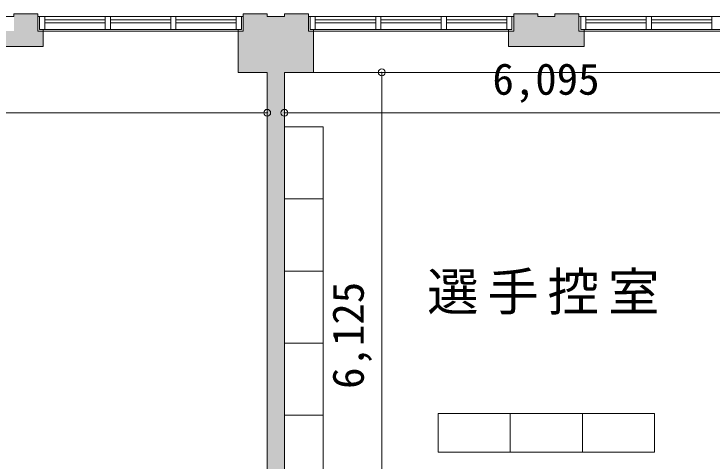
# Model space of a CAD drawing. Units: millimetres, scale not verified. Extents: x -41541 to 40812, y -111456 to -40681.
# Drawn here: x -17365 to -9237, y -46994 to -41786 of the extents above; entities that cross this region are included whole.
import ezdxf
from ezdxf.enums import TextEntityAlignment as Align

# ---------------------------------------------------------------- set-up
doc = ezdxf.new("R2010")
doc.units = ezdxf.units.MM
doc.header["$LTSCALE"] = 200
doc.header["$PDMODE"] = 32
doc.header["$PDSIZE"] = 80
for name, color, linetype, lineweight in [('0-1_躯体', 7, 'Continuous', 9), ('0-2_建具', 7, 'Continuous', 9), ('0-5_設備機器', 7, 'Continuous', 9), ('0-6_寸法', 4, 'Continuous', 5)]:
    doc.layers.add(name, color=color, linetype=linetype, lineweight=lineweight)
doc.layers.add('0-4_室名', color=7, linetype='Continuous')
doc.styles.add('ＭＳ ゴシック', font='')
doc.styles.add('ＭＳ Ｐゴシック', font='')
doc.styles.get('ＭＳ ゴシック').set_extended_font_data('MS Gothic')
doc.styles.get('ＭＳ Ｐゴシック').set_extended_font_data('MS PGothic')

msp = doc.modelspace()

# ---------------------------------------------------------------- linework, layer by layer
at = {"layer": '0-1_躯体'}
for p, q in [((-17086.1, -41786.2), (-17086.1, -41986.2)), ((-14696.1, -41986.2), (-14696.1, -41786.2)), ((-14416.1, -41786.2), (-14696.1, -41786.2)), ((-14416.1, -41786.2), (-14416.1, -41816.2)), ((-14216.1, -41816.2), (-14416.1, -41816.2)), ((-14216.1, -41786.2), (-14216.1, -41816.2)), ((-14216.1, -41786.2), (-13936.1, -41786.2)), ((-13936.1, -41786.2), (-13936.1, -41986.2)), ((-11546.1, -41986.2), (-11546.1, -41786.2)), ((-11266.1, -41786.2), (-11546.1, -41786.2)), ((-11266.1, -41786.2), (-11266.1, -41816.2)), ((-14696.1, -41986.2), (-17086.1, -41986.2)), ((-17026.1, -42166.2), (-17026.1, -41986.2)), ((-14756.1, -42466.2), (-14756.1, -41986.2)), ((-11546.1, -41986.2), (-13936.1, -41986.2)), ((-13876.1, -42466.2), (-13876.1, -41986.2)), ((-11606.1, -42166.2), (-11606.1, -41986.2)), ((-8396.1, -41986.2), (-10786.1, -41986.2)), ((-10726.1, -42166.2), (-10726.1, -41986.2)), ((-17026.1, -42166.2), (-17906.1, -42166.2)), ((-10726.1, -42166.2), (-11606.1, -42166.2)), ((-14756.1, -42466.2), (-14416.1, -42466.2)), ((-14416.1, -43674.5), (-14416.1, -42466.2)), ((-14216.1, -43674.5), (-14216.1, -42466.2)), ((-13876.1, -42466.2), (-14216.1, -42466.2)), ((-14416.1, -43289.2), (-14416.1, -48141.2)), ((-14216.1, -43289.2), (-14216.1, -48141.2))]:
    msp.add_line(p, q, dxfattribs=at)
for points in [[(-17086.1, -41786.2), (-17366.1, -41786.2), (-17366.1, -41816.2), (-17566.1, -41816.2)], [(-10786.1, -41986.2), (-10786.1, -41786.2), (-11066.1, -41786.2), (-11066.1, -41816.2), (-11266.1, -41816.2)]]:
    msp.add_lwpolyline(points, dxfattribs=at)
at = {"layer": '0-1_躯体', "color": 9}
for points in [[(-17086.1, -41986.2), (-17086.1, -41786.2), (-17366.1, -41986.2), (-17366.1, -41786.2)], [(-14416.1, -41786.2), (-14696.2, -41786.2), (-14416.1, -41986.2), (-14696.2, -41986.2)], [(-14216.1, -41816.2), (-14416.1, -41816.2), (-14216.1, -42466.2), (-14416.1, -42466.2)], [(-13936.1, -41786.2), (-14216.1, -41786.2), (-13936.1, -42466.2), (-14216.1, -42466.2)], [(-11266.1, -41786.2), (-11546.2, -41786.2), (-11266.1, -41986.2), (-11546.2, -41986.2)], [(-11066.1, -41816.2), (-11266.1, -41816.2), (-11066.1, -41986.2), (-11266.1, -41986.2)], [(-11066.1, -41786.2), (-11066.1, -41986.2), (-10786, -41786.2), (-10786, -41986.2)], [(-17026.1, -41986.2), (-17906.1, -41986.2), (-17026.1, -42166.2), (-17906.1, -42166.2)], [(-14756.2, -41986.2), (-14756.2, -42466.2), (-14416.1, -41986.2), (-14416.1, -42466.2)], [(-13876.1, -41986.2), (-13936.1, -41986.2), (-13876.1, -42466.2), (-13936.1, -42466.2)], [(-10726.1, -41986.2), (-11606.1, -41986.2), (-10726.1, -42166.2), (-11606.1, -42166.2)], [(-14216.1, -42466.2), (-14416.1, -42466.2), (-14216.1, -48141.2), (-14416.1, -48141.2)]]:
    msp.add_solid(points, dxfattribs=at)
at = {"layer": '0-2_建具'}
for p, q in [((-17050.8, -41816.2), (-17086, -41816.2)), ((-17086, -41986.2), (-17086, -41816.2)), ((-17066.1, -41816.2), (-17066.1, -41966.2)), ((-17050.8, -41816.2), (-14696.2, -41816.2)), ((-17006.1, -41816.2), (-17006.1, -41966.2)), ((-17006.1, -41853.7), (-16302.4, -41853.7)), ((-16302.4, -41816.2), (-16302.4, -41966.2)), ((-16242.4, -41816.2), (-16242.4, -41966.2)), ((-16242.4, -41853.7), (-15539.1, -41853.7)), ((-15539.1, -41816.2), (-15539.1, -41966.2)), ((-15479.1, -41816.2), (-15479.1, -41966.2)), ((-14776.1, -41853.7), (-15479.1, -41853.7)), ((-14776.1, -41816.2), (-14776.1, -41966.2)), ((-14716.1, -41816.2), (-14716.1, -41966.2)), ((-14696.2, -41986.2), (-14696.2, -41816.2)), ((-13900.8, -41816.2), (-13936, -41816.2)), ((-13936, -41986.2), (-13936, -41816.2)), ((-13916.1, -41816.2), (-13916.1, -41966.2)), ((-13900.8, -41816.2), (-11546.2, -41816.2)), ((-13856.1, -41816.2), (-13856.1, -41966.2)), ((-13856.1, -41853.7), (-13152.4, -41853.7)), ((-13152.4, -41816.2), (-13152.4, -41966.2)), ((-13092.4, -41816.2), (-13092.4, -41966.2)), ((-13092.4, -41853.7), (-12389.1, -41853.7)), ((-12389.1, -41816.2), (-12389.1, -41966.2)), ((-12329.1, -41816.2), (-12329.1, -41966.2)), ((-11626.1, -41853.7), (-12329.1, -41853.7)), ((-11626.1, -41816.2), (-11626.1, -41966.2)), ((-11566.1, -41816.2), (-11566.1, -41966.2)), ((-11546.2, -41986.2), (-11546.2, -41816.2)), ((-10750.8, -41816.2), (-10786, -41816.2)), ((-10786, -41986.2), (-10786, -41816.2)), ((-10766.1, -41816.2), (-10766.1, -41966.2)), ((-10750.8, -41816.2), (-8396.2, -41816.2)), ((-10706.1, -41816.2), (-10706.1, -41966.2)), ((-10706.1, -41853.7), (-10002.4, -41853.7)), ((-10002.4, -41816.2), (-10002.4, -41966.2)), ((-9942.4, -41816.2), (-9942.4, -41966.2)), ((-9942.4, -41853.7), (-9239.1, -41853.7)), ((-9239.1, -41816.2), (-9239.1, -41966.2)), ((-17006.1, -41891.2), (-16302.4, -41891.2)), ((-16242.4, -41891.2), (-15539.1, -41891.2)), ((-14776.1, -41891.2), (-15479.1, -41891.2)), ((-13856.1, -41891.2), (-13152.4, -41891.2)), ((-13092.4, -41891.2), (-12389.1, -41891.2)), ((-11626.1, -41891.2), (-12329.1, -41891.2)), ((-10706.1, -41891.2), (-10002.4, -41891.2)), ((-9942.4, -41891.2), (-9239.1, -41891.2)), ((-17086, -41986.2), (-14716.1, -41986.2)), ((-14716.1, -41966.2), (-17066.1, -41966.2)), ((-17026.1, -41986.2), (-17026.1, -41966.2)), ((-14756.2, -41966.2), (-14756.2, -41986.2)), ((-14696.2, -41986.2), (-14756.2, -41986.2)), ((-13936, -41986.2), (-11566.1, -41986.2)), ((-11566.1, -41966.2), (-13916.1, -41966.2)), ((-13876.1, -41986.2), (-13876.1, -41966.2)), ((-11606.2, -41966.2), (-11606.2, -41986.2)), ((-11546.2, -41986.2), (-11606.2, -41986.2)), ((-10786, -41986.2), (-8416.1, -41986.2)), ((-8416.1, -41966.2), (-10766.1, -41966.2)), ((-10726.1, -41986.2), (-10726.1, -41966.2))]:
    msp.add_line(p, q, dxfattribs=at)
at = {"layer": '0-5_設備機器'}
for p, q in [((-13876.1, -42068.1), (-13876.1, -41986.2)), ((-13876.1, -42466.2), (-13876.1, -41986.2)), ((-11606.2, -41986.2), (-13876.1, -41986.2)), ((-8456.1, -42466.2), (-13876.1, -42466.2))]:
    msp.add_line(p, q, dxfattribs=at)
at = {"layer": '0-5_設備機器', "color": 2, "lineweight": 5}
for p, q in [((-11586.1, -46441.2), (-11586.1, -46891.2)), ((-10746.1, -46441.2), (-10746.1, -46891.2)), ((-9906.1, -46441.2), (-9906.1, -46891.2)), ((-11586.1, -46891.2), (-10746.1, -46891.2))]:
    msp.add_line(p, q, dxfattribs=at)
at = {"layer": '0-5_設備機器'}
for points in [[(-11606.2, -41986.2), (-11606.2, -42166.2), (-10726.1, -42166.2)], [(-10726.1, -42166.2), (-10726.1, -41986.2), (-8456.2, -41986.2)]]:
    msp.add_lwpolyline(points, dxfattribs=at)
at = {"layer": '0-5_設備機器', "color": 2, "lineweight": 5}
for points in [[(-13766.1, -43101.2), (-14216.1, -43101.2), (-14216.1, -43941.2), (-13766.1, -43941.2)], [(-13766.1, -43941.2), (-14216.1, -43941.2), (-14216.1, -44781.2), (-13766.1, -44781.2)], [(-13766.1, -44781.2), (-14216.1, -44781.2), (-14216.1, -45621.2), (-13766.1, -45621.2)], [(-13766.1, -45621.2), (-14216.1, -45621.2), (-14216.1, -46461.2), (-13766.1, -46461.2)], [(-13766.1, -46461.2), (-14216.1, -46461.2), (-14216.1, -47301.2), (-13766.1, -47301.2)], [(-11586.1, -46891.2), (-11586.1, -46441.2), (-12426.1, -46441.2), (-12426.1, -46891.2)]]:
    msp.add_lwpolyline(points, close=True, dxfattribs=at)
for points in [[(-10746.1, -46891.2), (-10746.1, -46441.2), (-11586.1, -46441.2)], [(-9906.1, -46441.2), (-10746.1, -46441.2), (-10746.1, -46891.2), (-9906.1, -46891.2)]]:
    msp.add_lwpolyline(points, dxfattribs=at)
at = {"layer": '0-6_寸法'}
for p, q in [((-13081.7, -42466.2), (-13081.7, -48591.2)), ((-14416.1, -42937.2), (-27096.1, -42937.2)), ((-14216.1, -42937.2), (-8121.1, -42937.2))]:
    msp.add_line(p, q, dxfattribs=at)
for p in [(-13081.7, -42466.2), (-14416.1, -42937.2), (-14216.1, -42937.2)]:
    msp.add_point(p, dxfattribs=at)

# ---------------------------------------------------------------- texts
at = {"layer": '0-4_室名', "insert": (-12554.7, -45289.7), "char_height": 439.9, "attachment_point": 7, "style": 'ＭＳ Ｐゴシック'}
msp.add_mtext('\\T1.17;選手控室', dxfattribs=at)
at = {"layer": '0-6_寸法', "style": 'ＭＳ ゴシック'}
msp.add_text('6,095', height=366.6, dxfattribs=at).set_placement((-11793.6, -42837.2), align=Align.BOTTOM_LEFT)
msp.add_text('6,125', height=366.6, rotation=90, dxfattribs=at).set_placement((-13181.7, -46153.7), align=Align.BOTTOM_LEFT)

doc.saveas('drawing.dxf')
